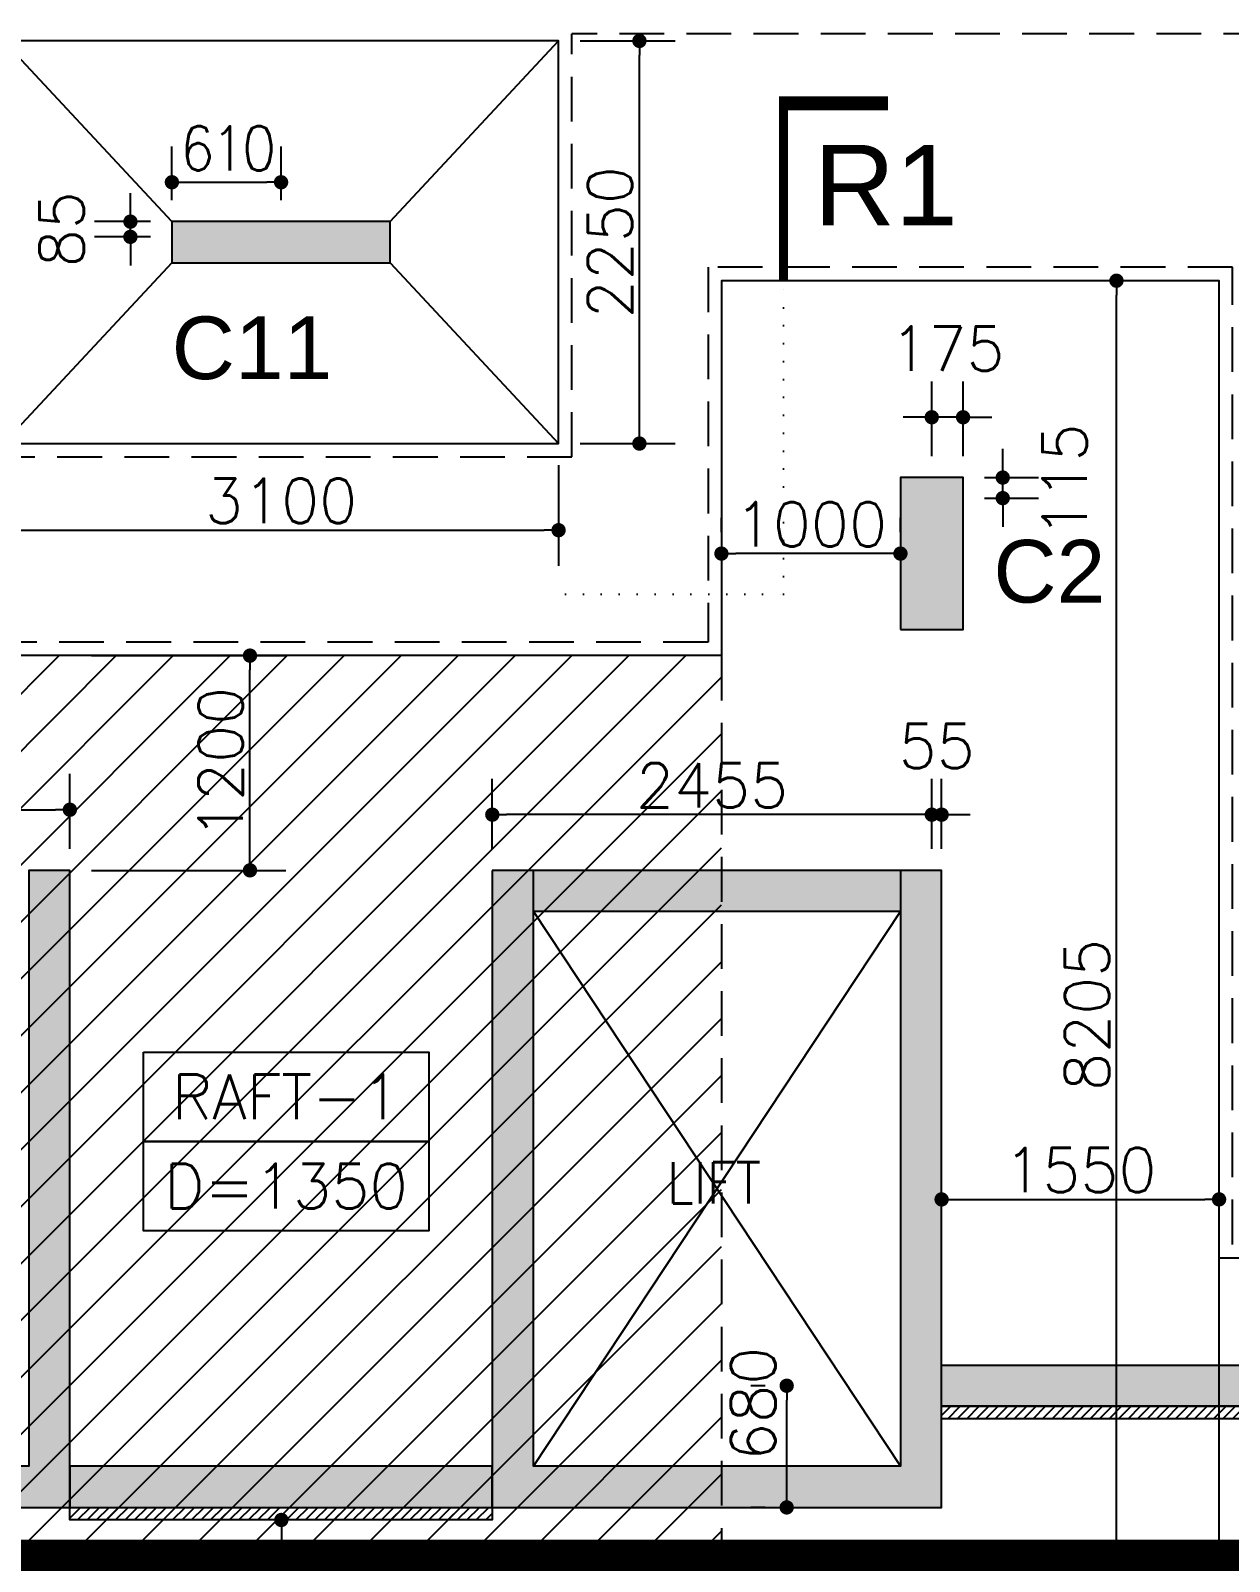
# Model space of a CAD drawing. Extents: x -200722 to 834823, y -494970 to 88783.
# Drawn here: x 442243 to 448940, y -7555 to 999 of the extents above; entities that cross this region are included whole.
import ezdxf
from ezdxf.enums import TextEntityAlignment as Align

# ---------------------------------------------------------------- set-up
doc = ezdxf.new("R2010")
doc.units = 0
doc.header["$LTSCALE"] = 100
doc.header["$MEASUREMENT"] = 0
doc.header["$PDMODE"] = 34
doc.linetypes.add('DOT', pattern=[0.25, 0, -0.25])
doc.linetypes.add('HIDDEN', pattern=[0.375, 0.25, -0.125])
doc.layers.get('0').update_dxf_attribs({"linetype": 'CONTINUOUS'})
doc.layers.get('DEFPOINTS').update_dxf_attribs({"linetype": 'CONTINUOUS'})
doc.layers.add('1_COLUMN', color=4, linetype='CONTINUOUS', lineweight=5)
doc.layers.add('HATCH', color=252, linetype='CONTINUOUS', lineweight=30)
for name, color, linetype in [('BEAM', 4, 'CONTINUOUS'), ('COL. SHED. STEEL.', 6, 'CONTINUOUS'), ('COL_H', 235, 'CONTINUOUS'), ('DIM', 3, 'CONTINUOUS'), ('F_EXEC', 3, 'HIDDEN'), ('F_FTG1', 11, 'CONTINUOUS'), ('RCCWALL', 6, 'CONTINUOUS'), ('SLAB THK.', 2, 'CONTINUOUS'), ('TEXT', 2, 'CONTINUOUS')]:
    doc.layers.add(name, color=color, linetype=linetype)
doc.styles.add('AR', font='arial.ttf')
doc.styles.add('ROMANS', font='romans.shx')
doc.styles.get("Standard").update_dxf_attribs({"font": 'simplex.shx'})
doc.styles.add('TIMES-N', font='arial.ttf')
doc.dimstyles.new('STANDARD$0', dxfattribs={"dimtxt": 2.5, "dimasz": 2.5, "dimexe": 2, "dimexo": 0.7, "dimgap": 0.9, "dimtad": 1, "dimdec": 0, "dimdsep": 46, "dimtxsty": 'ROMANS', "dimcen": 0.09, "dimclrd": 4, "dimclre": 4, "dimclrt": 3, "dimadec": 0, "dimazin": 0, "dimtfac": 1, "dimtdec": 0, "dimtmove": 0, "dimatfit": 3, "dimfxl": 1, "dimtolj": 1, "dimtzin": 0, "dimarcsym": 0})
pattern_1 = [(45, (191292.92, 0), (-26.5165043, 26.5165043), [])]

# ---------------------------------------------------------------- blocks, each defined once
blk = doc.blocks.new('DOT')
at = {"color": 0, "linetype": 'ByBlock'}
blk.add_line((-0.5, 0), (-1, 0), dxfattribs=at)
at = {"color": 0, "linetype": 'ByBlock', "const_width": 0.5}
blk.add_lwpolyline([(-0.25, 0, 1), (0.25, 0, 1)], format="xyb", close=True, dxfattribs=at)
blk = doc.blocks.new('*D2247')
at = {"layer": 'BEAM', "color": 0, "lineweight": -2, "transparency": 16777216}
for p, q in [((447332.5, -5411.9), (447332.5, -5331.9)), ((448882.5, -5411.9), (448882.5, -5331.9)), ((447412.5, -5531.9), (448802.5, -5531.9))]:
    blk.add_line(p, q, dxfattribs=at)
at = {"layer": 'DEFPOINTS', "color": 0, "lineweight": -3, "ltscale": 0.4, "transparency": 16777216}
for p in [(447332.5, -5531.9), (448882.5, -5531.9), (448882.5, -5531.9)]:
    blk.add_point(p, dxfattribs=at)
at = {"layer": 'BEAM', "color": 0, "lineweight": -2, "ltscale": 0.4, "transparency": 16777216, "xscale": 80, "yscale": 80, "zscale": 80, "rotation": 180}
blk.add_blockref('DOT', (447332.5, -5531.9), dxfattribs=at)
at = {"layer": 'BEAM', "color": 0, "lineweight": -2, "ltscale": 0.4, "transparency": 16777216, "xscale": 80, "yscale": 80, "zscale": 80}
blk.add_blockref('DOT', (448882.5, -5531.9), dxfattribs=at)
at = {"layer": 'BEAM', "color": 0, "ltscale": 0.4, "transparency": 16777216, "insert": (448107.5, -5367.9), "char_height": 248, "attachment_point": 5}
blk.add_mtext('\\A1;1550', dxfattribs=at)
blk = doc.blocks.new('_DOT')
at = {"color": 0, "linetype": 'ByBlock'}
blk.add_line((-0.5, 0), (-1, 0), dxfattribs=at)
at = {"color": 0, "linetype": 'ByBlock', "const_width": 0.5}
blk.add_lwpolyline([(-0.25, 0, 1), (0.25, 0, 1)], format="xyb", close=True, dxfattribs=at)
blk = doc.blocks.new('*D2249')
at = {"layer": 'BEAM', "color": 0, "lineweight": -2, "transparency": 16777216}
for p, q in [((442582.5, -2493.1), (443668.7, -2493.1)), ((443468.7, -3613.1), (443468.7, -2573.1)), ((442582.5, -3693.1), (443668.7, -3693.1))]:
    blk.add_line(p, q, dxfattribs=at)
at = {"layer": 'DEFPOINTS', "color": 0, "lineweight": -3, "ltscale": 0.4, "transparency": 16777216}
for p in [(442462.5, -2493.1), (443468.7, -2493.1), (442462.5, -3693.1)]:
    blk.add_point(p, dxfattribs=at)
at = {"layer": 'BEAM', "color": 0, "lineweight": -2, "ltscale": 0.4, "transparency": 16777216, "xscale": 80, "yscale": 80, "zscale": 80}
for p, rotation in [((443468.7, -2493.1), 90), ((443468.7, -3693.1), 270)]:
    blk.add_blockref('DOT', p, dxfattribs=dict(at, rotation=rotation))
at = {"layer": 'BEAM', "color": 0, "ltscale": 0.4, "transparency": 16777216, "insert": (443304.7, -3093.1), "char_height": 248, "attachment_point": 5, "rotation": 90}
blk.add_mtext('\\A1;1200', dxfattribs=at)
blk = doc.blocks.new('*D2252')
at = {"layer": 'BEAM', "color": 0, "lineweight": -2, "transparency": 16777216}
for p, q in [((448189.4, -398.1), (448109.4, -398.1)), ((448309.4, -8523.1), (448309.4, -478.1)), ((448189.4, -8603.1), (448109.4, -8603.1))]:
    blk.add_line(p, q, dxfattribs=at)
at = {"layer": 'DEFPOINTS', "color": 0, "lineweight": -3, "ltscale": 0.4, "transparency": 16777216}
for p in [(448309.4, -398.1), (448309.4, -398.1), (448309.4, -8603.1)]:
    blk.add_point(p, dxfattribs=at)
at = {"layer": 'BEAM', "color": 0, "lineweight": -2, "ltscale": 0.4, "transparency": 16777216, "xscale": 80, "yscale": 80, "zscale": 80}
for p, rotation in [((448309.4, -398.1), 90), ((448309.4, -8603.1), 270)]:
    blk.add_blockref('DOT', p, dxfattribs=dict(at, rotation=rotation))
at = {"layer": 'BEAM', "color": 0, "ltscale": 0.4, "transparency": 16777216, "insert": (448145.4, -4500.6), "char_height": 248, "attachment_point": 5, "rotation": 90}
blk.add_mtext('\\A1;8205', dxfattribs=at)
blk = doc.blocks.new('*D2254')
at = {"layer": 'BEAM', "color": 0, "lineweight": -2, "transparency": 16777216}
for p, q in [((446102.5, -1803.1), (446102.5, -1723.1)), ((447102.5, -1803.1), (447102.5, -1723.1)), ((447022.5, -1923.1), (446182.5, -1923.1))]:
    blk.add_line(p, q, dxfattribs=at)
at = {"layer": 'DEFPOINTS', "color": 0, "lineweight": -3, "ltscale": 0.4, "transparency": 16777216}
for p in [(446102.5, -1923.1), (446102.5, -1923.1), (447102.5, -1923.1)]:
    blk.add_point(p, dxfattribs=at)
at = {"layer": 'BEAM', "color": 0, "lineweight": -2, "ltscale": 0.4, "transparency": 16777216, "xscale": 80, "yscale": 80, "zscale": 80, "rotation": 180}
blk.add_blockref('DOT', (446102.5, -1923.1), dxfattribs=at)
at = {"layer": 'BEAM', "color": 0, "lineweight": -2, "ltscale": 0.4, "transparency": 16777216, "xscale": 80, "yscale": 80, "zscale": 80}
blk.add_blockref('DOT', (447102.5, -1923.1), dxfattribs=at)
at = {"layer": 'BEAM', "color": 0, "ltscale": 0.4, "transparency": 16777216, "insert": (446602.5, -1759.1), "char_height": 248, "attachment_point": 5}
blk.add_mtext('\\A1;1000', dxfattribs=at)
blk = doc.blocks.new('*D2255')
at = {"layer": 'BEAM', "color": 0, "lineweight": -2, "transparency": 16777216}
for p, q in [((447277.5, -3573.1), (447277.5, -3181.9)), ((447332.5, -3573.1), (447332.5, -3181.9)), ((447197.5, -3381.9), (447117.5, -3381.9)), ((447277.5, -3381.9), (447332.5, -3381.9)), ((447412.5, -3381.9), (447492.5, -3381.9))]:
    blk.add_line(p, q, dxfattribs=at)
at = {"layer": 'DEFPOINTS', "color": 0, "lineweight": -3, "ltscale": 0.4, "transparency": 16777216}
for p in [(447332.5, -3381.9), (447277.5, -3693.1), (447332.5, -3693.1)]:
    blk.add_point(p, dxfattribs=at)
at = {"layer": 'BEAM', "color": 0, "lineweight": -2, "ltscale": 0.4, "transparency": 16777216, "xscale": 80, "yscale": 80, "zscale": 80}
blk.add_blockref('DOT', (447277.5, -3381.9), dxfattribs=at)
at = {"layer": 'BEAM', "color": 0, "lineweight": -2, "ltscale": 0.4, "transparency": 16777216, "xscale": 80, "yscale": 80, "zscale": 80, "rotation": 180}
blk.add_blockref('DOT', (447332.5, -3381.9), dxfattribs=at)
at = {"layer": 'BEAM', "color": 0, "ltscale": 0.4, "transparency": 16777216, "insert": (447305, -2997.9), "char_height": 248, "attachment_point": 5}
blk.add_mtext('\\A1;55', dxfattribs=at)
blk = doc.blocks.new('*D2256')
at = {"layer": 'BEAM', "color": 0, "lineweight": -2, "transparency": 16777216}
for p, q in [((444822.5, -3573.1), (444822.5, -3181.9)), ((447277.5, -3573.1), (447277.5, -3181.9)), ((447197.5, -3381.9), (444902.5, -3381.9))]:
    blk.add_line(p, q, dxfattribs=at)
at = {"layer": 'DEFPOINTS', "color": 0, "lineweight": -3, "ltscale": 0.4, "transparency": 16777216}
for p in [(444822.5, -3381.9), (444822.5, -3693.1), (447277.5, -3693.1)]:
    blk.add_point(p, dxfattribs=at)
at = {"layer": 'BEAM', "color": 0, "lineweight": -2, "ltscale": 0.4, "transparency": 16777216, "xscale": 80, "yscale": 80, "zscale": 80, "rotation": 180}
blk.add_blockref('DOT', (444822.5, -3381.9), dxfattribs=at)
at = {"layer": 'BEAM', "color": 0, "lineweight": -2, "ltscale": 0.4, "transparency": 16777216, "xscale": 80, "yscale": 80, "zscale": 80}
blk.add_blockref('DOT', (447277.5, -3381.9), dxfattribs=at)
at = {"layer": 'BEAM', "color": 0, "ltscale": 0.4, "transparency": 16777216, "insert": (446050, -3217.9), "char_height": 248, "attachment_point": 5}
blk.add_mtext('\\A1;2455', dxfattribs=at)
blk = doc.blocks.new('*D2258')
at = {"layer": 'BEAM', "color": 0, "lineweight": -2, "transparency": 16777216}
for p, q in [((440007.5, -3573.1), (440007.5, -3154.4)), ((442462.5, -3573.1), (442462.5, -3154.4)), ((440087.5, -3354.4), (442382.5, -3354.4))]:
    blk.add_line(p, q, dxfattribs=at)
at = {"layer": 'DEFPOINTS', "color": 0, "lineweight": -3, "ltscale": 0.4, "transparency": 16777216}
for p in [(442462.5, -3354.4), (440007.5, -3693.1), (442462.5, -3693.1)]:
    blk.add_point(p, dxfattribs=at)
at = {"layer": 'BEAM', "color": 0, "lineweight": -2, "ltscale": 0.4, "transparency": 16777216, "xscale": 80, "yscale": 80, "zscale": 80, "rotation": 180}
blk.add_blockref('DOT', (440007.5, -3354.4), dxfattribs=at)
at = {"layer": 'BEAM', "color": 0, "lineweight": -2, "ltscale": 0.4, "transparency": 16777216, "xscale": 80, "yscale": 80, "zscale": 80}
blk.add_blockref('DOT', (442462.5, -3354.4), dxfattribs=at)
at = {"layer": 'BEAM', "color": 0, "ltscale": 0.4, "transparency": 16777216, "insert": (441235, -3190.4), "char_height": 248, "attachment_point": 5}
blk.add_mtext('\\A1;2455', dxfattribs=at)
blk = doc.blocks.new('*D2259')
at = {"layer": 'BEAM', "color": 0, "lineweight": -2, "transparency": 16777216}
for p, q in [((446347, -6573.1), (446267, -6573.1)), ((446467, -7173.1), (446467, -6653.1)), ((446347, -7253.1), (446267, -7253.1))]:
    blk.add_line(p, q, dxfattribs=at)
at = {"layer": 'DEFPOINTS', "color": 0, "lineweight": -3, "ltscale": 0.4, "transparency": 16777216}
for p in [(446467, -6573.1), (446467, -6573.1), (446467, -7253.1)]:
    blk.add_point(p, dxfattribs=at)
at = {"layer": 'BEAM', "color": 0, "lineweight": -2, "ltscale": 0.4, "transparency": 16777216, "xscale": 80, "yscale": 80, "zscale": 80}
for p, rotation in [((446467, -6573.1), 90), ((446467, -7253.1), 270)]:
    blk.add_blockref('DOT', p, dxfattribs=dict(at, rotation=rotation))
at = {"layer": 'BEAM', "color": 0, "ltscale": 0.4, "transparency": 16777216, "insert": (446279.8, -6673.6), "char_height": 248, "attachment_point": 5, "rotation": 90}
blk.add_mtext('\\A1;680', dxfattribs=at)
blk = doc.blocks.new('*D2470')
at = {"layer": 'BEAM', "color": 0, "lineweight": -2, "transparency": 16777216}
for p, q in [((442800.8, 11.9), (442800.8, 91.9)), ((442912.5, -68.1), (442600.8, -68.1)), ((442800.8, -153.1), (442800.8, -68.1)), ((442912.5, -153.1), (442600.8, -153.1)), ((442800.8, -233.1), (442800.8, -313.1))]:
    blk.add_line(p, q, dxfattribs=at)
at = {"layer": 'DEFPOINTS', "color": 0, "lineweight": -3, "ltscale": 0.4, "transparency": 16777216}
for p in [(442800.8, -68.1), (443032.5, -68.1), (443032.5, -153.1)]:
    blk.add_point(p, dxfattribs=at)
at = {"layer": 'BEAM', "color": 0, "lineweight": -2, "ltscale": 0.4, "transparency": 16777216, "xscale": 80, "yscale": 80, "zscale": 80}
for p, rotation in [((442800.8, -68.1), 270), ((442800.8, -153.1), 90)]:
    blk.add_blockref('DOT', p, dxfattribs=dict(at, rotation=rotation))
at = {"layer": 'BEAM', "color": 0, "ltscale": 0.4, "transparency": 16777216, "insert": (442416.8, -110.6), "char_height": 248, "attachment_point": 5, "rotation": 90}
blk.add_mtext('\\A1;85', dxfattribs=at)
blk = doc.blocks.new('*D2471')
at = {"layer": 'BEAM', "color": 0, "lineweight": -2, "transparency": 16777216}
for p, q in [((443032.5, 51.9), (443032.5, 352.1)), ((443642.5, 51.9), (443642.5, 352.1)), ((443112.5, 152.1), (443562.5, 152.1))]:
    blk.add_line(p, q, dxfattribs=at)
at = {"layer": 'DEFPOINTS', "color": 0, "lineweight": -3, "ltscale": 0.4, "transparency": 16777216}
for p in [(443642.5, 152.1), (443032.5, -68.1), (443642.5, -68.1)]:
    blk.add_point(p, dxfattribs=at)
at = {"layer": 'BEAM', "color": 0, "lineweight": -2, "ltscale": 0.4, "transparency": 16777216, "xscale": 80, "yscale": 80, "zscale": 80, "rotation": 180}
blk.add_blockref('DOT', (443032.5, 152.1), dxfattribs=at)
at = {"layer": 'BEAM', "color": 0, "lineweight": -2, "ltscale": 0.4, "transparency": 16777216, "xscale": 80, "yscale": 80, "zscale": 80}
blk.add_blockref('DOT', (443642.5, 152.1), dxfattribs=at)
at = {"layer": 'BEAM', "color": 0, "ltscale": 0.4, "transparency": 16777216, "insert": (443337.5, 341.4), "char_height": 248, "attachment_point": 5}
blk.add_mtext('\\A1;{\\W0.9;\\T0.9;610}', dxfattribs=at)
blk = doc.blocks.new('*D2472')
at = {"layer": 'BEAM', "color": 0, "lineweight": -2, "transparency": 16777216}
for p, q in [((442092.5, -1428.1), (442092.5, -1992.3)), ((445192.5, -1428.1), (445192.5, -1992.3)), ((442172.5, -1792.3), (445112.5, -1792.3))]:
    blk.add_line(p, q, dxfattribs=at)
at = {"layer": 'DEFPOINTS', "color": 0, "lineweight": -3, "ltscale": 0.4, "transparency": 16777216}
for p in [(442092.5, -1308.1), (445192.5, -1308.1), (445192.5, -1792.3)]:
    blk.add_point(p, dxfattribs=at)
at = {"layer": 'BEAM', "color": 0, "lineweight": -2, "ltscale": 0.4, "transparency": 16777216, "xscale": 80, "yscale": 80, "zscale": 80, "rotation": 180}
blk.add_blockref('DOT', (442092.5, -1792.3), dxfattribs=at)
at = {"layer": 'BEAM', "color": 0, "lineweight": -2, "ltscale": 0.4, "transparency": 16777216, "xscale": 80, "yscale": 80, "zscale": 80}
blk.add_blockref('DOT', (445192.5, -1792.3), dxfattribs=at)
at = {"layer": 'BEAM', "color": 0, "ltscale": 0.4, "transparency": 16777216, "insert": (443642.5, -1628.3), "char_height": 248, "attachment_point": 5}
blk.add_mtext('\\A1;3100', dxfattribs=at)
blk = doc.blocks.new('*D2473')
at = {"layer": 'BEAM', "color": 0, "lineweight": -2, "transparency": 16777216}
for p, q in [((445312.5, 941.9), (445844.4, 941.9)), ((445644.4, -1228.1), (445644.4, 861.9)), ((445312.5, -1308.1), (445844.4, -1308.1))]:
    blk.add_line(p, q, dxfattribs=at)
at = {"layer": 'DEFPOINTS', "color": 0, "lineweight": -3, "ltscale": 0.4, "transparency": 16777216}
for p in [(445192.5, 941.9), (445644.4, 941.9), (445192.5, -1308.1)]:
    blk.add_point(p, dxfattribs=at)
at = {"layer": 'BEAM', "color": 0, "lineweight": -2, "ltscale": 0.4, "transparency": 16777216, "xscale": 80, "yscale": 80, "zscale": 80}
for p, rotation in [((445644.4, 941.9), 90), ((445644.4, -1308.1), 270)]:
    blk.add_blockref('DOT', p, dxfattribs=dict(at, rotation=rotation))
at = {"layer": 'BEAM', "color": 0, "ltscale": 0.4, "transparency": 16777216, "insert": (445480.4, -183.1), "char_height": 248, "attachment_point": 5, "rotation": 90}
blk.add_mtext('\\A1;2250', dxfattribs=at)
blk = doc.blocks.new('*D2480')
at = {"layer": 'BEAM', "color": 0, "lineweight": -2, "transparency": 16777216}
for p, q in [((447277.5, -1378.1), (447277.5, -961.1)), ((447452.5, -1378.1), (447452.5, -961.1)), ((447197.5, -1161.1), (447117.5, -1161.1)), ((447452.5, -1161.1), (447277.5, -1161.1)), ((447532.5, -1161.1), (447612.5, -1161.1))]:
    blk.add_line(p, q, dxfattribs=at)
at = {"layer": 'DEFPOINTS', "color": 0, "lineweight": -3, "ltscale": 0.4, "transparency": 16777216}
for p in [(447277.5, -1161.1), (447277.5, -1498.1), (447452.5, -1498.1)]:
    blk.add_point(p, dxfattribs=at)
at = {"layer": 'BEAM', "color": 0, "lineweight": -2, "ltscale": 0.4, "transparency": 16777216, "xscale": 80, "yscale": 80, "zscale": 80}
blk.add_blockref('DOT', (447277.5, -1161.1), dxfattribs=at)
at = {"layer": 'BEAM', "color": 0, "lineweight": -2, "ltscale": 0.4, "transparency": 16777216, "xscale": 80, "yscale": 80, "zscale": 80, "rotation": 180}
blk.add_blockref('DOT', (447452.5, -1161.1), dxfattribs=at)
at = {"layer": 'BEAM', "color": 0, "ltscale": 0.4, "transparency": 16777216, "insert": (447365, -777.1), "char_height": 248, "attachment_point": 5}
blk.add_mtext('\\A1;175', dxfattribs=at)
blk = doc.blocks.new('*D2481')
at = {"layer": 'BEAM', "color": 0, "lineweight": -2, "transparency": 16777216}
for p, q in [((447674, -1418.1), (447674, -1338.1)), ((447572.5, -1498.1), (447874, -1498.1)), ((447674, -1613.1), (447674, -1498.1)), ((447572.5, -1613.1), (447874, -1613.1)), ((447674, -1693.1), (447674, -1773.1))]:
    blk.add_line(p, q, dxfattribs=at)
at = {"layer": 'DEFPOINTS', "color": 0, "lineweight": -3, "ltscale": 0.4, "transparency": 16777216}
for p in [(447452.5, -1498.1), (447674, -1498.1), (447452.5, -1613.1)]:
    blk.add_point(p, dxfattribs=at)
at = {"layer": 'BEAM', "color": 0, "lineweight": -2, "ltscale": 0.4, "transparency": 16777216, "xscale": 80, "yscale": 80, "zscale": 80}
for p, rotation in [((447674, -1498.1), 270), ((447674, -1613.1), 90)]:
    blk.add_blockref('DOT', p, dxfattribs=dict(at, rotation=rotation))
at = {"layer": 'BEAM', "color": 0, "ltscale": 0.4, "transparency": 16777216, "insert": (448019.8, -1514), "char_height": 248, "attachment_point": 5, "rotation": 90}
blk.add_mtext('\\A1;115', dxfattribs=at)
blk = doc.blocks.new('*D2752')
at = {"layer": 'BEAM', "color": 0, "lineweight": -2, "transparency": 16777216}
for p, q in [((443524, -7323.1), (443444, -7323.1)), ((443644, -7403.1), (443644, -8523.1)), ((443524, -8603.1), (443444, -8603.1))]:
    blk.add_line(p, q, dxfattribs=at)
at = {"layer": 'DEFPOINTS', "color": 0, "lineweight": -3, "ltscale": 0.4, "transparency": 16777216}
for p in [(443644, -7323.1), (443644, -8603.1), (443644, -8603.1)]:
    blk.add_point(p, dxfattribs=at)
at = {"layer": 'BEAM', "color": 0, "lineweight": -2, "ltscale": 0.4, "transparency": 16777216, "xscale": 80, "yscale": 80, "zscale": 80}
for p, rotation in [((443644, -7323.1), 90), ((443644, -8603.1), 270)]:
    blk.add_blockref('DOT', p, dxfattribs=dict(at, rotation=rotation))
at = {"layer": 'BEAM', "color": 0, "ltscale": 0.4, "transparency": 16777216, "insert": (443480, -7963.1), "char_height": 248, "attachment_point": 5, "rotation": 90}
blk.add_mtext('\\A1;1280', dxfattribs=at)

msp = doc.modelspace()

# ---------------------------------------------------------------- hatches: boundary and pattern name
at = {"layer": 'COL_H', "ltscale": 0.4}
for color, points in [(256, [(443032.5, -298.1), (444252.5, -298.1), (444252.5, -68.1), (443032.5, -68.1)]), (256, [(447102.5, -2348.1), (447452.5, -2348.1), (447452.5, -1498.1), (447102.5, -1498.1)]), (256, [(439952.5, -3693.1), (439952.5, -7253.1), (442462.5, -7253.1), (442462.5, -3693.1), (442232.5, -3693.1), (442232.5, -7023.1), (440182.5, -7023.1), (440182.5, -3693.1)]), (256, [(444822.5, -3693.1), (444822.5, -7253.1), (447332.5, -7253.1), (447332.5, -3693.1), (447102.5, -3693.1), (447102.5, -7023.1), (445052.5, -7023.1), (445052.5, -3693.1)]), (8, [(445052.5, -3693.1), (445052.5, -3923.1), (447102.5, -3923.1), (447102.5, -3693.1)])]:
    msp.add_hatch(color=color, dxfattribs=at).paths.add_polyline_path(points)
at = {"layer": 'DIM', "ltscale": 0.4}
h = msp.add_hatch(dxfattribs=at)
h.set_pattern_fill('ANSI31', color=256, scale=300, style=0)
h.set_pattern_definition(pattern_1)
h.paths.add_polyline_path([(447332.5, -6688.1), (450652.5, -6688.1), (450652.5, -6758.1), (447332.5, -6758.1)])
h = msp.add_hatch(dxfattribs=at)
h.set_pattern_fill('ANSI31', color=256, scale=300, style=0)
h.set_pattern_definition(pattern_1)
h.paths.add_polyline_path([(442462.5, -7253.1), (444822.5, -7253.1), (444822.5, -7323.1), (442462.5, -7323.1)])
at = {"layer": 'HATCH', "lineweight": -3, "ltscale": 0.4}
h = msp.add_hatch(dxfattribs=at)
h.set_pattern_fill('ANSI31', color=256, scale=1800, style=0)
h.set_pattern_definition([(45, (191292.92, 0), (-159.09903, 159.09903), [])])
h.paths.add_polyline_path([(441182.5, -2493.1), (446102.5, -2493.1), (446102.5, -8603.1), (441182.5, -8603.1)])
for points in [[(447332.5, -6458.1), (450652.5, -6458.1), (450652.5, -6688.1), (447332.5, -6688.1)], [(442462.5, -7253.1), (444822.5, -7253.1), (444822.5, -7023.1), (442462.5, -7023.1)]]:
    msp.add_hatch(color=256, dxfattribs=at).paths.add_polyline_path(points)

# ---------------------------------------------------------------- linework, layer by layer
at = {"color": 7, "lineweight": -3, "ltscale": 0.4, "const_width": 300}
msp.add_lwpolyline([(417823.5, 24144.4), (469461.5, 24143.9), (469461.5, -7583.1), (417823.5, -7583.1), (417823.8, 24144.4)], dxfattribs=at)
at = {"color": 1, "linetype": 'DOT', "ltscale": 4}
msp.add_lwpolyline([(445231.3, -2150.6), (446449.2, -2150.6), (446449.2, -396.2)], dxfattribs=at)
at = {"layer": '1_COLUMN', "color": 6, "lineweight": -3, "ltscale": 0.01}
for p, q in [((445052.5, -3923.1, 7446.6), (447102.5, -7023.1, 7446.6)), ((445052.5, -7023.1, 7446.6), (447102.5, -3923.1, 7446.6))]:
    msp.add_line(p, q, dxfattribs=at)
at = {"layer": 'COL. SHED. STEEL.', "ltscale": 500}
for p, q in [((447102.5, -3693.1, 7446.6), (445052.5, -3693.1, 7446.6)), ((447102.5, -3923.1, 7446.6), (445052.5, -3923.1, 7446.6))]:
    msp.add_line(p, q, dxfattribs=at)
at = {"layer": 'COL. SHED. STEEL.', "ltscale": 500, "elevation": 7446.6}
for points in [[(443032.5, -298.1), (444252.5, -298.1), (444252.5, -68.1), (443032.5, -68.1), (443032.5, -298.1)], [(447102.5, -2348.1), (447452.5, -2348.1), (447452.5, -1498.1), (447102.5, -1498.1), (447102.5, -2348.1)], [(439952.5, -3693.1), (439952.5, -7253.1), (442462.5, -7253.1), (442462.5, -3693.1), (442232.5, -3693.1), (442232.5, -7023.1), (442232.5, -7023.1), (440182.5, -7023.1), (440182.5, -7023.1), (440182.5, -3693.1), (439952.5, -3693.1)], [(444822.5, -3693.1), (444822.5, -7253.1), (447332.5, -7253.1), (447332.5, -3693.1), (447102.5, -3693.1), (447102.5, -7023.1), (447102.5, -7023.1), (445052.5, -7023.1), (445052.5, -7023.1), (445052.5, -3693.1), (444822.5, -3693.1)]]:
    msp.add_lwpolyline(points, dxfattribs=at)
at = {"layer": 'DIM', "color": 1}
msp.add_lwpolyline([(447032.3, 593, 80, 80, 0), (446449.2, 593, 50, 50, 0), (446449.2, -396.2, 50, 50, 0)], format="xyseb", dxfattribs=at)
at = {"layer": 'F_EXEC', "ltscale": 10, "elevation": 7446.6}
for points in [[(442017.5, 981.9), (436627.5, 981.9), (436627.5, 8686.9), (450657.5, 8686.9), (450657.5, 981.9), (445267.5, 981.9)], [(442017.5, 981.9), (442017.5, -1383.1), (445267.5, -1383.1), (445267.5, 981.9)], [(448957.5, -5783.1), (448957.5, -323.1), (446027.5, -323.1), (446027.5, -2418.1), (441257.5, -2418.1), (441257.5, -323.1), (438327.5, -323.1), (438327.5, -5783.1)]]:
    msp.add_lwpolyline(points, dxfattribs=at)
at = {"layer": 'F_FTG1', "ltscale": 0.4}
for p, q in [((443032.5, -68.1, 7446.6), (442092.5, 941.9, 7446.6)), ((444252.5, -68.1, 7446.6), (445192.5, 941.9, 7446.6)), ((443032.5, -298.1, 7446.6), (442092.5, -1308.1, 7446.6)), ((444252.5, -298.1, 7446.6), (445192.5, -1308.1, 7446.6)), ((448882.5, -7508.1, 7446.6), (449417.5, -7508.1, 7446.6))]:
    msp.add_line(p, q, dxfattribs=at)
at = {"layer": 'F_FTG1', "linetype": 'HIDDEN', "ltscale": 10}
msp.add_line((446102.5, -2493.1, 7446.6), (446102.5, -8603.1, 7446.6), dxfattribs=at)
at = {"layer": 'F_FTG1', "ltscale": 0.4, "elevation": 7446.6}
msp.add_lwpolyline([(442092.5, 941.9), (442092.5, -1308.1), (445192.5, -1308.1), (445192.5, 941.9)], close=True, dxfattribs=at)
for points in [[(448882.5, -8603.1), (448882.5, -398.1), (446102.5, -398.1), (446102.5, -2493.1), (441182.5, -2493.1), (441182.5, -398.1), (438402.5, -398.1), (438402.5, -8603.1), (448882.5, -8603.1)], [(448882.5, -5858.1), (449417.5, -5858.1)]]:
    msp.add_lwpolyline(points, dxfattribs=at)
at = {"layer": 'RCCWALL', "color": 42, "ltscale": 0.4, "elevation": 7446.6}
for points in [[(447332.5, -6458.1), (450652.5, -6458.1), (450652.5, -6688.1), (447332.5, -6688.1)], [(442462.5, -7253.1), (444822.5, -7253.1), (444822.5, -7023.1), (442462.5, -7023.1)]]:
    msp.add_lwpolyline(points, close=True, dxfattribs=at)
at = {"layer": 'RCCWALL', "color": 1, "ltscale": 0.4, "elevation": 7446.6}
for points in [[(447332.5, -6688.1), (450652.5, -6688.1), (450652.5, -6758.1), (447332.5, -6758.1)], [(442462.5, -7253.1), (444822.5, -7253.1), (444822.5, -7323.1), (442462.5, -7323.1)]]:
    msp.add_lwpolyline(points, close=True, dxfattribs=at)
at = {"layer": 'TEXT'}
for points in [[(442873.4, -4708.2), (444467.3, -4708.2), (444467.3, -5208.1), (442873.4, -5208.1)], [(442873.4, -5208.1), (444467.3, -5208.1), (444467.3, -5708), (442873.4, -5708)]]:
    msp.add_lwpolyline(points, close=True, dxfattribs=at)

# ---------------------------------------------------------------- texts
at = {"layer": 'SLAB THK.', "width": 0.9}
msp.add_text('LIFT', height=232, dxfattribs=at).set_placement((445796.6, -5555.4, 1101.5))
at = {"layer": 'TEXT', "style": 'TIMES-N'}
msp.add_text('R1', height=450, dxfattribs=at).set_placement((446618.7, 136.1), align=Align.MIDDLE_LEFT)
at = {"layer": 'TEXT', "style": 'AR'}
for s, p in [('C11', (443031.1, -948.1)), ('C2', (447621.7, -2196.8, 3998.7))]:
    msp.add_text(s, height=350, dxfattribs=at).set_placement(p)
at = {"layer": 'TEXT'}
for s, p in [('RAFT-1', (443670.3, -4958.2)), ('D=1350', (443670.3, -5458))]:
    msp.add_text(s, height=250, dxfattribs=at).set_placement(p, align=Align.MIDDLE)

# ---------------------------------------------------------------- dimensions: what is measured, and where the dimension line sits
at = {"layer": 'BEAM'}
for base, p1, p2, angle, picture, middle in [((445644.4, 941.9), (445192.5, -1308.1, 7446.6), (445192.5, 941.9, 7446.6), 90, '*D2473', (445480.4, -183.1)), ((442800.8, -68.1), (443032.5, -153.1, 7446.6), (443032.5, -68.1, 7446.6), 90, '*D2470', (442416.8, -110.6)), ((448309.4, -398.1), (448309.4, -8603.1, 7446.6), (448309.4, -398.1, 7446.6), 90, '*D2252', (448145.4, -4500.6)), ((447277.5, -1161.1), (447452.5, -1498.1, 7446.6), (447277.5, -1498.1, 7446.6), 180, '*D2480', (447365, -777.1)), ((443468.7, -2493.1), (442462.5, -3693.1, 7446.6), (442462.5, -2493.1, 7446.6), 90, '*D2249', (443304.7, -3093.1)), ((443644, -8603.1), (443644, -7323.1, 7446.6), (443644, -8603.1, 7446.6), 90, '*D2752', (443480, -7963.1))]:
    dim = msp.add_linear_dim(base=base, p1=p1, p2=p2, angle=angle, dimstyle='STANDARD$0', override={"dimscale": 8, "dimtxt": 31, "dimasz": 10, "dimexe": 25, "dimexo": 15, "dimgap": 5, "dimzin": 3, "dimtxsty": 'Standard', "dimblk": 'DOT', "dimcen": 3, "dimdle": 1, "dimclrd": 0, "dimclre": 0, "dimclrt": 0, "dimtmove": 2, "dimldrblk": 'DOT', "dimtzin": 3}, dxfattribs=at)
    dim.commit()
    dim.dimension.update_dxf_attribs({"geometry": picture, "text_midpoint": middle})
dim = msp.add_linear_dim(base=(443642.5, 152.1), p1=(443032.5, -68.1, 7446.6), p2=(443642.5, -68.1, 7446.6), text='{\\W0.9;\\T0.9;<>}', dimstyle='STANDARD$0', override={"dimscale": 8, "dimtxt": 31, "dimasz": 10, "dimexe": 25, "dimexo": 15, "dimgap": 5, "dimzin": 3, "dimtxsty": 'Standard', "dimblk": 'DOT', "dimcen": 3, "dimdle": 1, "dimclrd": 0, "dimclre": 0, "dimclrt": 0, "dimtmove": 2, "dimldrblk": 'DOT', "dimtzin": 3}, dxfattribs=at)
dim.commit()
dim.dimension.update_dxf_attribs({"geometry": '*D2471', "text_midpoint": (443337.5, 341.4), "dimtype": 160})
for base, p1, p2, picture, middle in [((447674, -1498.1), (447452.5, -1613.1, 7446.6), (447452.5, -1498.1, 7446.6), '*D2481', (448019.8, -1514)), ((446467, -6573.1), (446467, -7253.1, 7446.6), (446467, -6573.1, 7446.6), '*D2259', (446279.8, -6673.6))]:
    dim = msp.add_linear_dim(base=base, p1=p1, p2=p2, angle=90, dimstyle='STANDARD$0', override={"dimscale": 8, "dimtxt": 31, "dimasz": 10, "dimexe": 25, "dimexo": 15, "dimgap": 5, "dimzin": 3, "dimtxsty": 'Standard', "dimblk": 'DOT', "dimcen": 3, "dimdle": 1, "dimclrd": 0, "dimclre": 0, "dimclrt": 0, "dimtmove": 2, "dimldrblk": 'DOT', "dimtzin": 3}, dxfattribs=at)
    dim.commit()
    dim.dimension.update_dxf_attribs({"geometry": picture, "text_midpoint": middle, "dimtype": 160})
for base, p1, p2, picture, middle in [((445192.5, -1792.3), (442092.5, -1308.1, 7446.6), (445192.5, -1308.1, 7446.6), '*D2472', (443642.5, -1628.3)), ((446102.5, -1923.1), (447102.5, -1923.1, 7446.6), (446102.5, -1923.1, 7446.6), '*D2254', (446602.5, -1759.1)), ((447332.5, -3381.9), (447277.5, -3693.1, 7446.6), (447332.5, -3693.1, 7446.6), '*D2255', (447305, -2997.9)), ((442462.5, -3354.4), (440007.5, -3693.1, 7446.6), (442462.5, -3693.1, 7446.6), '*D2258', (441235, -3190.4)), ((444822.5, -3381.9), (447277.5, -3693.1, 7446.6), (444822.5, -3693.1, 7446.6), '*D2256', (446050, -3217.9)), ((448882.5, -5531.9), (447332.5, -5531.9, 7446.6), (448882.5, -5531.9, 7446.6), '*D2247', (448107.5, -5367.9))]:
    dim = msp.add_linear_dim(base=base, p1=p1, p2=p2, dimstyle='STANDARD$0', override={"dimscale": 8, "dimtxt": 31, "dimasz": 10, "dimexe": 25, "dimexo": 15, "dimgap": 5, "dimzin": 3, "dimtxsty": 'Standard', "dimblk": 'DOT', "dimcen": 3, "dimdle": 1, "dimclrd": 0, "dimclre": 0, "dimclrt": 0, "dimtmove": 2, "dimldrblk": 'DOT', "dimtzin": 3}, dxfattribs=at)
    dim.commit()
    dim.dimension.update_dxf_attribs({"geometry": picture, "text_midpoint": middle})

doc.saveas('drawing.dxf')
